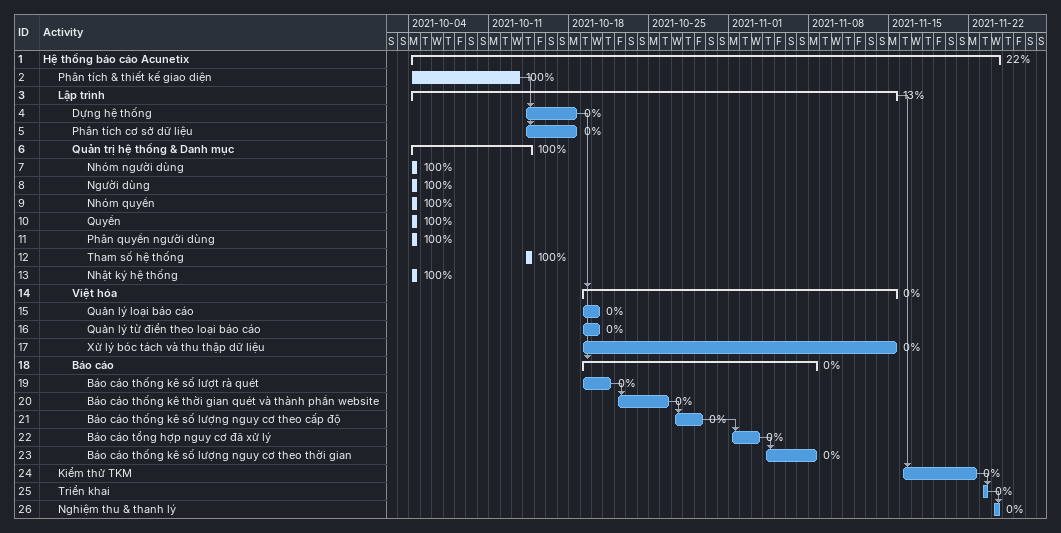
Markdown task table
| ID | Level | Task | Start | Finish | Predecessors | % complete |
|---|---|---|---|---|---|---|
| 1 | 1 | **Hệ thống báo cáo Acunetix** | 2021-10-04 | 2021-11-24 |  | 22 |
| 2 | 2 | Phân tích & thiết kế giao diện | 2021-10-04 | 2021-10-13 |  | 100 |
| 3 | 2 | **Lập trình** | 2021-10-04 | 2021-11-15 |  | 13 |
| 4 | 3 | Dựng hệ thống | 2021-10-14 | 2021-10-18 | 2 | 0 |
| 5 | 3 | Phân tích cơ sở dữ liệu | 2021-10-14 | 2021-10-18 | 2 | 0 |
| 6 | 3 | **Quản trị hệ thống & Danh mục** | 2021-10-04 | 2021-10-14 |  | 100 |
| 7 | 4 | Nhóm người dùng | 2021-10-04 | 2021-10-04 |  | 100 |
| 8 | 4 | Người dùng | 2021-10-04 | 2021-10-04 |  | 100 |
| 9 | 4 | Nhóm quyền | 2021-10-04 | 2021-10-04 |  | 100 |
| 10 | 4 | Quyền | 2021-10-04 | 2021-10-04 |  | 100 |
| 11 | 4 | Phân quyền người dùng | 2021-10-04 | 2021-10-04 |  | 100 |
| 12 | 4 | Tham số hệ thống | 2021-10-14 | 2021-10-14 |  | 100 |
| 13 | 4 | Nhật ký hệ thống | 2021-10-04 | 2021-10-04 |  | 100 |
| 14 | 3 | **Việt hóa** | 2021-10-19 | 2021-11-15 | 4 | 0 |
| 15 | 4 | Quản lý loại báo cáo | 2021-10-19 | 2021-10-20 |  | 0 |
| 16 | 4 | Quản lý từ điển theo loại báo cáo | 2021-10-19 | 2021-10-20 |  | 0 |
| 17 | 4 | Xử lý bóc tách và thu thập dữ liệu | 2021-10-19 | 2021-11-15 |  | 0 |
| 18 | 3 | **Báo cáo** | 2021-10-19 | 2021-11-08 | 4 | 0 |
| 19 | 4 | Báo cáo thống kê số lượt rà quét | 2021-10-19 | 2021-10-21 |  | 0 |
| 20 | 4 | Báo cáo thống kê thời gian quét và thành phần website | 2021-10-22 | 2021-10-26 | 19 | 0 |
| 21 | 4 | Báo cáo thống kê số lượng nguy cơ theo cấp độ | 2021-10-27 | 2021-10-29 | 20 | 0 |
| 22 | 4 | Báo cáo tổng hợp nguy cơ đã xử lý | 2021-11-01 | 2021-11-03 | 21 | 0 |
| 23 | 4 | Báo cáo thống kê số lượng nguy cơ theo thời gian | 2021-11-04 | 2021-11-08 | 22 | 0 |
| 24 | 2 | Kiểm thử TKM | 2021-11-16 | 2021-11-22 | 3 | 0 |
| 25 | 2 | Triển khai | 2021-11-23 | 2021-11-23 | 24 | 0 |
| 26 | 2 | Nghiệm thu & thanh lý | 2021-11-24 | 2021-11-24 | 25 | 0 |
